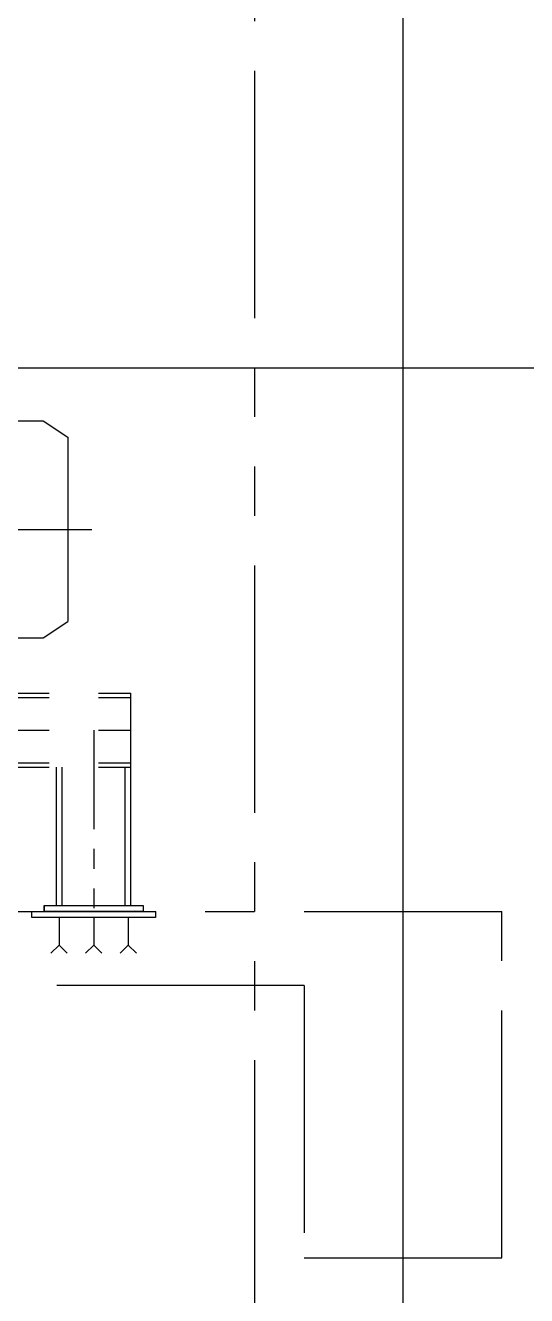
# Model space of a CAD drawing. Header units: inches. Extents: x 0 to 157513, y -28488 to 35640.
# Drawn here: x 24271 to 25285, y 18118 to 20685 of the extents above; entities that cross this region are included whole.
import ezdxf

# ---------------------------------------------------------------- set-up
doc = ezdxf.new("R2010")
doc.units = ezdxf.units.IN
doc.header["$LTSCALE"] = 400
doc.header["$MEASUREMENT"] = 0
doc.linetypes.add('CENTER', pattern=[2, 1.25, -0.25, 0.25, -0.25])
doc.linetypes.add('PHANTOM', pattern=[2.5, 1.25, -0.25, 0.25, -0.25, 0.25, -0.25])
doc.layers.add('BF', color=8, linetype='PHANTOM')
doc.layers.add('DIM', color=1, linetype='Continuous')

# ---------------------------------------------------------------- blocks, each defined once
blk = doc.blocks.new('611bf4strgesv')
at = {"layer": 'BF'}
for p, q in [((-7110.6, 31517.3, 405.4), (-7110.6, 23887.1, 405.4)), ((-7720.7, 28809.7, 7306.8), (-7537.9, 28809.7, 7306.8)), ((-7537.9, 28809.7, 7306.8), (-7488.1, 28776.2, 7306.8)), ((-7488.1, 28776.2, 7306.8), (-7488.1, 28404.1, 7306.8)), ((-7440, 28590.1, 7306.8), (-7440, 28590.1, 7306.8)), ((-7537.9, 28370.5, 7306.8), (-7488.1, 28404.1, 7306.8)), ((-7720.7, 28370.5, 7306.8), (-7537.9, 28370.5, 7306.8)), ((-9026.1, 28259.1, 7306.8), (-7361, 28259.1, 7306.8)), ((-9026.1, 28250.4, 7306.8), (-7361, 28250.4, 7306.8)), ((-9026.1, 28184.1, 7306.8), (-7361, 28184.1, 7306.8)), ((-9026.1, 28117.9, 7306.8), (-7361, 28117.9, 7306.8)), ((-9026.1, 28109.1, 7306.8), (-7361, 28109.1, 7306.8)), ((-13010.6, 27817.6, 405.4), (-6610.6, 27817.6, 405.4)), ((-6610.6, 27117.6, 405.4), (-6610.6, 27817.6, 405.4)), ((-7010.6, 27667.6, -1344.4), (-12610.6, 27667.6, -1344.4)), ((-7010.6, 27667.6, 405.4), (-7010.6, 27117.6, 405.4)), ((-7010.6, 27117.6, 405.4), (-6610.6, 27117.6, 405.4))]:
    blk.add_line(p, q, dxfattribs=at)
at = {"layer": 'BF', "linetype": 'CENTER', "ltscale": 20}
blk.add_line((-6810.6, 31317.6, 405.4), (-6810.6, 23887.1, 405.4), dxfattribs=at)
at = {"layer": 'BF', "ltscale": 200}
blk.add_line((-8397.7, 28590.1, 7306.8), (-7440, 28590.1, 7306.8), dxfattribs=at)
at = {"layer": 'BF', "ltscale": 50}
for p, q in [((-7361, 27829.6, 7170.5), (-7361, 28259.1, 7170.5)), ((-7511, 27829.6, 7170.5), (-7511, 28109.1, 7170.5)), ((-7500, 27829.6, 7170.5), (-7500, 28109.1, 7170.5)), ((-7372, 27829.6, 7170.5), (-7372, 28109.1, 7170.5)), ((-7536, 27829.6, 7170.5), (-7536, 27817.6, 7170.5)), ((-7536, 27829.6, 7170.5), (-7336, 27829.6, 7170.5)), ((-7536, 27817.6, 7170.5), (-7536, 27829.6, 7170.5)), ((-7336, 27817.6, 7170.5), (-7536, 27817.6, 7170.5)), ((-7336, 27829.6, 7170.5), (-7336, 27817.6, 7170.5)), ((-7336, 27829.6, 7170.5), (-7336, 27817.6, 7170.5))]:
    blk.add_line(p, q, dxfattribs=at)
at = {"layer": 'BF', "ltscale": 0.4}
blk.add_line((-7436, 28184.1, 7170.5), (-7436, 27817.5, 7170.5), dxfattribs=at)
at = {"layer": 'BF', "ltscale": 2}
for p, q in [((-7561, 27817.6, 7170.5), (-7311, 27817.6, 7170.5)), ((-7561, 27805.6, 7170.5), (-7561, 27817.6, 7170.5)), ((-7311, 27817.6, 7170.5), (-7311, 27805.6, 7170.5)), ((-7311, 27805.6, 7170.5), (-7561, 27805.6, 7170.5)), ((-7506, 27805.6, 7170.5), (-7506, 27749.5, 7170.5)), ((-7436, 27805.6, 7170.5), (-7436, 27749.5, 7170.5)), ((-7366, 27805.6, 7170.5), (-7366, 27749.5, 7170.5)), ((-7506, 27749.5, 7170.5), (-7522.5, 27733, 7170.5)), ((-7506, 27749.5, 7170.5), (-7489.5, 27733, 7170.5)), ((-7436, 27749.5, 7170.5), (-7452.5, 27733, 7170.5)), ((-7436, 27749.5, 7170.5), (-7419.5, 27733, 7170.5)), ((-7366, 27749.5, 7170.5), (-7382.5, 27733, 7170.5)), ((-7366, 27749.5, 7170.5), (-7349.5, 27733, 7170.5))]:
    blk.add_line(p, q, dxfattribs=at)

msp = doc.modelspace()

# ---------------------------------------------------------------- linework, layer by layer
at = {"layer": 'DIM'}
msp.add_line((22153.3, 19993.5, 6934.5), (25857.2, 19993.5, 6934.5), dxfattribs=at)

# ---------------------------------------------------------------- block references
msp.add_blockref('611bf4strgesv', (31845.3, -8923.4, -372.4))

doc.saveas('drawing.dxf')
